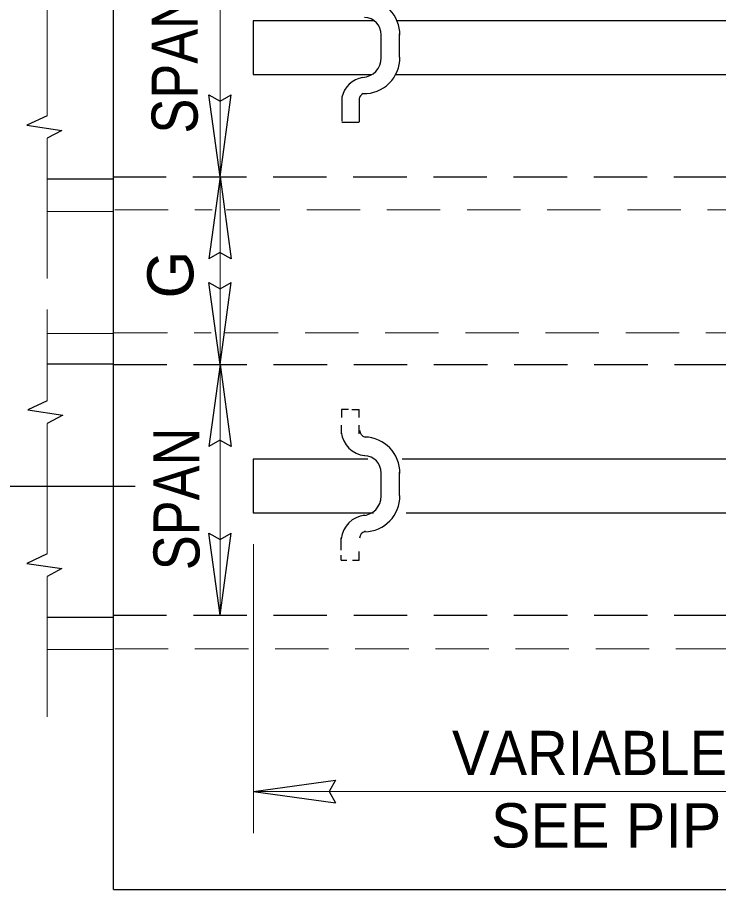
# Model space of a CAD drawing. Extents: x -483 to -38, y -358 to 186.
# Drawn here: x -288.12 to -268.44, y -220.58 to -196.11 of the extents above; entities that cross this region are included whole.
import ezdxf

# ---------------------------------------------------------------- set-up
doc = ezdxf.new("R2010")
doc.units = 0
doc.header["$LTSCALE"] = 0.5
doc.linetypes.add('MEDIUM_DASHED', pattern=[4.5, 3, -1.5])
doc.linetypes.add('SHORT_DASHED', pattern=[2.7, 1.5, -1.2])
doc.layers.add('1', color=7, linetype='Continuous', lineweight=13)

msp = doc.modelspace()

# ---------------------------------------------------------------- linework, layer by layer
at = {"layer": '1', "lineweight": 25}
for p, q in [((-285.4154, -220.5806), (-285.4154, -186.2728)), ((-230.2106, -196.2078), (-277.4608, -196.2078)), ((-277.9087, -197.2589), (-277.9087, -196.6049)), ((-277.3881, -197.2303), (-277.3881, -196.5763)), ((-277.5006, -197.7185), (-230.6408, -197.7185)), ((-282.4283, -200.5881), (-282.7442, -198.289)), ((-282.4283, -200.5881), (-282.1124, -198.289)), ((-282.4283, -200.5881), (-282.7442, -202.8872)), ((-282.4283, -200.5881), (-282.1124, -202.8872)), ((-287.2856, -200.6397), (-285.4154, -200.6397)), ((-282.4283, -205.8475), (-282.7442, -203.5484)), ((-282.4283, -205.8475), (-282.1124, -203.5484)), ((-287.2856, -205.8325), (-285.4154, -205.8325)), ((-282.4283, -205.8475), (-282.7442, -208.1466)), ((-282.4283, -205.8475), (-282.1124, -208.1466)), ((-279.0099, -207.3341), (-279.0099, -207.1128)), ((-278.5276, -207.7977), (-278.5276, -207.5553)), ((-230.2106, -208.5021), (-277.3139, -208.5021)), ((-277.9087, -209.5532), (-277.9087, -208.8992)), ((-277.3881, -209.5247), (-277.3881, -208.8707)), ((-289.2626, -209.2636), (-284.8132, -209.2636)), ((-277.206, -210.0128), (-230.6408, -210.0128)), ((-282.4283, -212.8782), (-282.7442, -210.5792)), ((-282.4283, -212.8782), (-282.1124, -210.5792)), ((-279.0309, -211.0596), (-279.0309, -210.7173)), ((-278.5276, -211.3415), (-278.5276, -211.1)), ((-279.0309, -211.3415), (-279.0309, -211.2011)), ((-279.0309, -211.3423), (-278.8697, -211.3423)), ((-278.7087, -211.3423), (-278.5276, -211.3423)), ((-287.2856, -212.9341), (-285.4154, -212.9341)), ((-281.4882, -217.8272), (-279.1892, -217.5112)), ((-281.4882, -217.8272), (-279.1892, -218.1431)), ((-285.4154, -220.5806), (-221.8782, -220.5806))]:
    msp.add_line(p, q, dxfattribs=at)
at = {"layer": '1'}
for p, q in [((-282.4283, -193.5555), (-282.4283, -200.5881)), ((-287.2856, -198.8702), (-287.2856, -195.2121)), ((-287.2856, -203.4408), (-287.2856, -199.5034)), ((-282.4283, -200.5881), (-282.4283, -205.8475)), ((-287.2856, -201.5536), (-285.4154, -201.5536)), ((-287.2856, -206.8715), (-287.2856, -204.3045)), ((-287.2856, -204.9764), (-285.4154, -204.9764)), ((-282.4283, -212.8782), (-282.4283, -205.8475)), ((-287.2856, -211.1646), (-287.2856, -207.5064)), ((-281.4882, -210.8917), (-281.4882, -218.9954)), ((-287.2856, -215.7352), (-287.2856, -211.7977)), ((-287.2856, -213.8479), (-285.4154, -213.8479)), ((-281.4882, -217.8272), (-226.2267, -217.8272))]:
    msp.add_line(p, q, dxfattribs=at)
at = {"layer": '1', "linetype": 'SHORT_DASHED', "lineweight": 25}
for p, q in [((-279.0099, -198.352), (-279.0099, -199.0267)), ((-278.5276, -198.3943), (-278.5276, -199.0438)), ((-279.0107, -199.048), (-278.5276, -199.048))]:
    msp.add_line(p, q, dxfattribs=at)
at = {"layer": '1', "linetype": 'MEDIUM_DASHED', "lineweight": 25}
for p, q in [((-285.4393, -200.5881), (-248.1187, -200.5881)), ((-285.4258, -205.8475), (-247.7117, -205.8475)), ((-278.8216, -207.1128), (-279.0233, -207.1128)), ((-278.7284, -207.1128), (-278.5276, -207.1128)), ((-278.5276, -207.3341), (-278.5276, -207.1128)), ((-279.0233, -207.7977), (-279.0233, -207.5553)), ((-285.4281, -212.8782), (-248.1074, -212.8782))]:
    msp.add_line(p, q, dxfattribs=at)
at = {"layer": '1', "linetype": 'MEDIUM_DASHED'}
for p, q in [((-285.385, -201.5105), (-282.6476, -201.5105)), ((-282.2465, -201.5105), (-248.3072, -201.5105)), ((-285.4042, -204.9653), (-282.6829, -204.9653)), ((-282.2937, -204.9653), (-248.0282, -204.9653)), ((-285.3846, -213.8232), (-248.2852, -213.8232))]:
    msp.add_line(p, q, dxfattribs=at)
at = {"layer": '1', "lineweight": 25}
for points in [[(-278.1028, -196.2078), (-281.4988, -196.2078), (-281.4988, -197.7185), (-278.1708, -197.7185)], [(-282.7442, -198.289), (-282.4251, -198.4669), (-282.1124, -198.289)], [(-287.2856, -198.8702), (-287.8487, -199.1366), (-286.8659, -199.2809), (-287.2856, -199.5034)], [(-282.1124, -202.8872), (-282.4316, -202.7092), (-282.7442, -202.8872)], [(-282.7442, -203.5484), (-282.4251, -203.7263), (-282.1124, -203.5484)], [(-287.2856, -206.8715), (-287.8206, -207.1247), (-286.838, -207.2695), (-287.2856, -207.5064)], [(-282.1124, -208.1466), (-282.4316, -207.9687), (-282.7442, -208.1466)], [(-278.2842, -208.5021), (-281.4988, -208.5021), (-281.4988, -210.0128), (-278.1223, -210.0128)], [(-282.7442, -210.5792), (-282.4251, -210.7571), (-282.1124, -210.5792)], [(-287.2856, -211.1646), (-287.8487, -211.4308), (-286.8659, -211.5752), (-287.2856, -211.7977)], [(-279.1892, -217.5112), (-279.3671, -217.8304), (-279.1892, -218.1431)]]:
    msp.add_lwpolyline(points, dxfattribs=at)
for centre, radius, start, end in [((-278.3861, -196.5939), 1.0026, 358.9946, 89.22842), ((-278.3861, -196.5939), 0.479, 358.9946, 88.96219), ((-278.4492, -197.2554), 0.5403, 272.32351, 1.0054), ((-278.3861, -197.2482), 1.0026, 268.46077, 1.0054), ((-278.2915, -198.5206), 0.7379, 100.60123, 166.79571), ((-278.3097, -198.4504), 0.225, 117.3413, 165.58546), ((-278.2915, -207.6724), 0.225, 186.05669, 252.45085), ((-278.2915, -207.6724), 0.7379, 186.05669, 264.22165), ((-278.3861, -208.8882), 1.0026, 358.9946, 88.96219), ((-278.3861, -208.8882), 0.479, 358.9946, 88.96219), ((-278.4492, -209.5497), 0.5403, 271.03781, 1.0054), ((-278.3861, -209.5425), 1.0026, 271.03781, 1.0054), ((-278.2915, -210.8149), 0.7379, 95.77835, 173.94331), ((-278.2915, -210.7447), 0.225, 107.54915, 173.94331)]:
    msp.add_arc(centre, radius, start, end, dxfattribs=at)

# ---------------------------------------------------------------- texts
at = {"layer": '1', "width": 0.85}
for p in [(-283.0575, -199.3716), (-283.0059, -211.6211)]:
    msp.add_text('SPAN', height=1.292, rotation=90, dxfattribs=at).set_placement(p)
at = {"layer": '1'}
msp.add_text('G', height=1.292, rotation=90, dxfattribs=at).set_placement((-283.1787, -203.9982))
at = {"layer": '1', "width": 0.95}
msp.add_text('VARIABLE OVERALL PIPE LENGTH - FOR CROSS DRAIN', height=1.243, dxfattribs=at).set_placement((-275.9172, -217.3705))
at = {"layer": '1'}
msp.add_text('SEE PIPE GRATE SCHEDULE ( TABLE A ) - L ( CD )', height=1.243, dxfattribs=at).set_placement((-274.8255, -219.4011))

doc.saveas('drawing.dxf')
